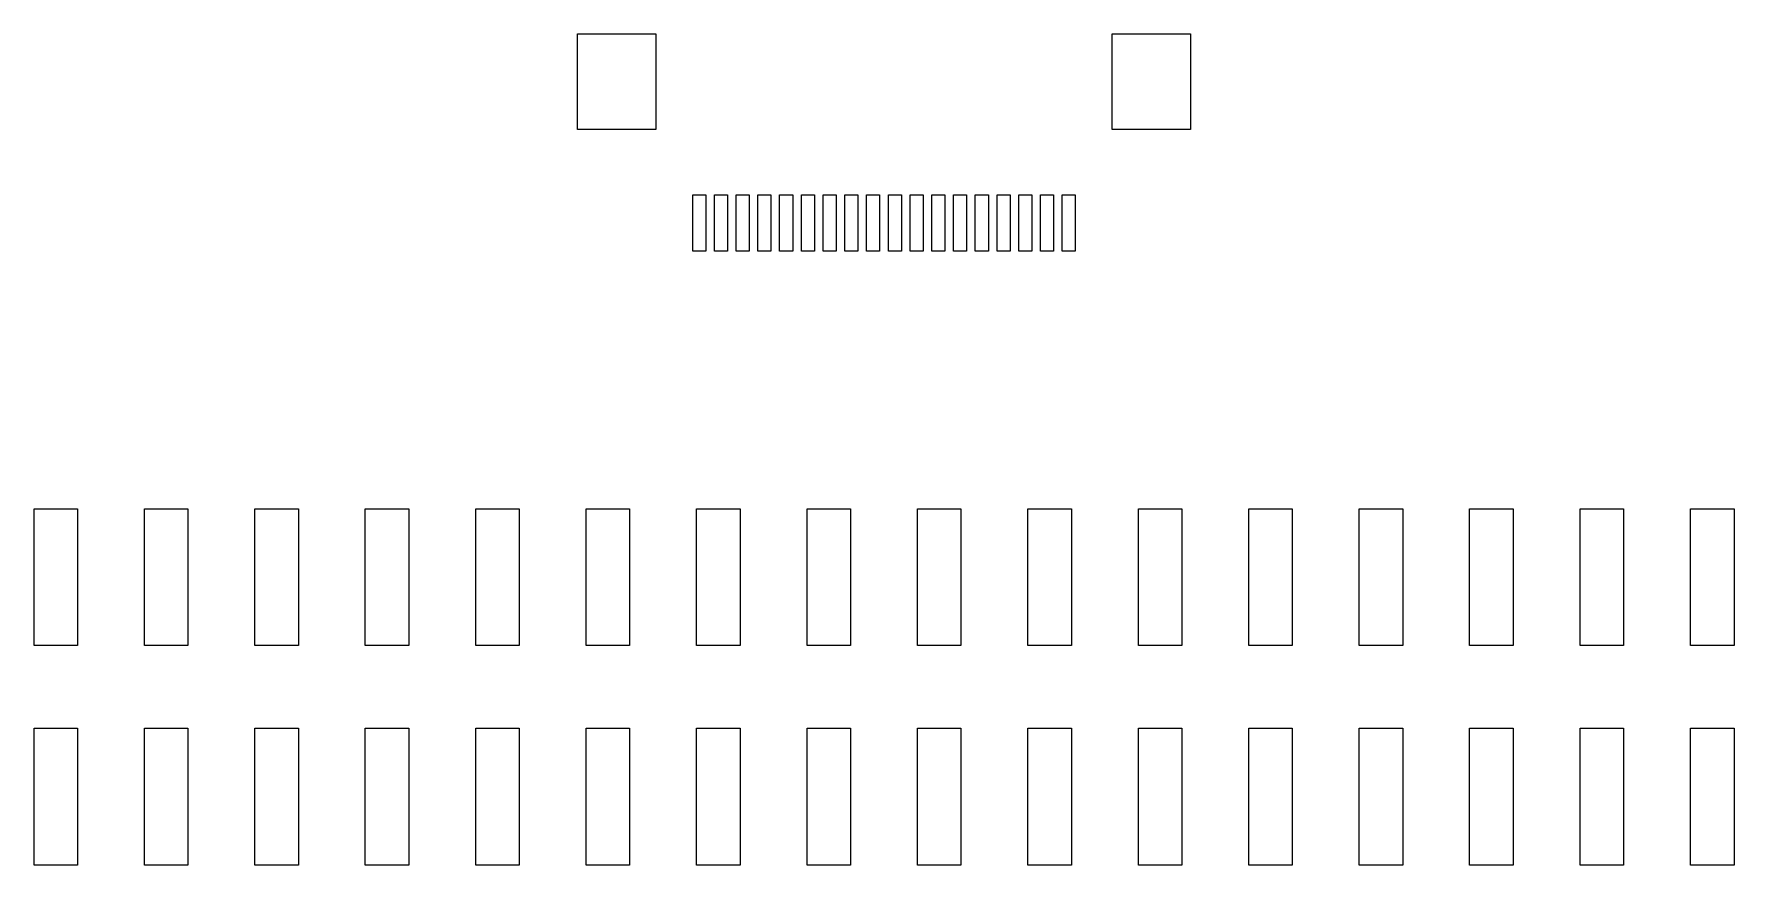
# Model space of a CAD drawing. Extents: x 136.4 to 175.5, y -98.1 to -79.
import ezdxf

# ---------------------------------------------------------------- set-up
doc = ezdxf.new("R2010")
doc.units = 0
doc.layers.add('BLACK', color=7, linetype='CONTINUOUS')

msp = doc.modelspace()

# ---------------------------------------------------------------- linework, layer by layer
at = {"layer": 'BLACK', "linetype": 'CONTINUOUS'}
for p, q in [((148.9, -81.15), (148.9, -78.95)), ((148.9, -78.95), (150.7, -78.95)), ((150.7, -78.95), (150.7, -81.15)), ((161.2, -81.15), (161.2, -78.95)), ((161.2, -78.95), (163, -78.95)), ((163, -78.95), (163, -81.15)), ((150.7, -81.15), (148.9, -81.15)), ((163, -81.15), (161.2, -81.15)), ((151.55, -83.95), (151.55, -82.65)), ((151.55, -82.65), (151.85, -82.65)), ((151.85, -82.65), (151.85, -83.95)), ((152.05, -83.95), (152.05, -82.65)), ((152.05, -82.65), (152.35, -82.65)), ((152.35, -82.65), (152.35, -83.95)), ((152.55, -83.95), (152.55, -82.65)), ((152.55, -82.65), (152.85, -82.65)), ((152.85, -82.65), (152.85, -83.95)), ((153.05, -83.95), (153.05, -82.65)), ((153.05, -82.65), (153.35, -82.65)), ((153.35, -82.65), (153.35, -83.95)), ((153.55, -83.95), (153.55, -82.65)), ((153.55, -82.65), (153.85, -82.65)), ((153.85, -82.65), (153.85, -83.95)), ((154.05, -83.95), (154.05, -82.65)), ((154.05, -82.65), (154.35, -82.65)), ((154.35, -82.65), (154.35, -83.95)), ((154.55, -83.95), (154.55, -82.65)), ((154.55, -82.65), (154.85, -82.65)), ((154.85, -82.65), (154.85, -83.95)), ((155.05, -83.95), (155.05, -82.65)), ((155.05, -82.65), (155.35, -82.65)), ((155.35, -82.65), (155.35, -83.95)), ((155.55, -83.95), (155.55, -82.65)), ((155.55, -82.65), (155.85, -82.65)), ((155.85, -82.65), (155.85, -83.95)), ((156.05, -83.95), (156.05, -82.65)), ((156.05, -82.65), (156.35, -82.65)), ((156.35, -82.65), (156.35, -83.95)), ((156.55, -83.95), (156.55, -82.65)), ((156.55, -82.65), (156.85, -82.65)), ((156.85, -82.65), (156.85, -83.95)), ((157.05, -83.95), (157.05, -82.65)), ((157.05, -82.65), (157.35, -82.65)), ((157.35, -82.65), (157.35, -83.95)), ((157.55, -83.95), (157.55, -82.65)), ((157.55, -82.65), (157.85, -82.65)), ((157.85, -82.65), (157.85, -83.95)), ((158.05, -83.95), (158.05, -82.65)), ((158.05, -82.65), (158.35, -82.65)), ((158.35, -82.65), (158.35, -83.95)), ((158.55, -83.95), (158.55, -82.65)), ((158.55, -82.65), (158.85, -82.65)), ((158.85, -82.65), (158.85, -83.95)), ((159.05, -83.95), (159.05, -82.65)), ((159.05, -82.65), (159.35, -82.65)), ((159.35, -82.65), (159.35, -83.95)), ((159.55, -83.95), (159.55, -82.65)), ((159.55, -82.65), (159.85, -82.65)), ((159.85, -82.65), (159.85, -83.95)), ((160.05, -83.95), (160.05, -82.65)), ((160.05, -82.65), (160.35, -82.65)), ((160.35, -82.65), (160.35, -83.95)), ((151.85, -83.95), (151.55, -83.95)), ((152.35, -83.95), (152.05, -83.95)), ((152.85, -83.95), (152.55, -83.95)), ((153.35, -83.95), (153.05, -83.95)), ((153.85, -83.95), (153.55, -83.95)), ((154.35, -83.95), (154.05, -83.95)), ((154.85, -83.95), (154.55, -83.95)), ((155.35, -83.95), (155.05, -83.95)), ((155.85, -83.95), (155.55, -83.95)), ((156.35, -83.95), (156.05, -83.95)), ((156.85, -83.95), (156.55, -83.95)), ((157.35, -83.95), (157.05, -83.95)), ((157.85, -83.95), (157.55, -83.95)), ((158.35, -83.95), (158.05, -83.95)), ((158.85, -83.95), (158.55, -83.95)), ((159.35, -83.95), (159.05, -83.95)), ((159.85, -83.95), (159.55, -83.95)), ((160.35, -83.95), (160.05, -83.95)), ((136.4, -93.025), (136.4, -89.875)), ((136.4, -89.875), (137.4, -89.875)), ((137.4, -89.875), (137.4, -93.025)), ((138.94, -93.025), (138.94, -89.875)), ((138.94, -89.875), (139.94, -89.875)), ((139.94, -89.875), (139.94, -93.025)), ((141.48, -93.025), (141.48, -89.875)), ((141.48, -89.875), (142.48, -89.875)), ((142.48, -89.875), (142.48, -93.025)), ((144.02, -93.025), (144.02, -89.875)), ((144.02, -89.875), (145.02, -89.875)), ((145.02, -89.875), (145.02, -93.025)), ((146.56, -93.025), (146.56, -89.875)), ((146.56, -89.875), (147.56, -89.875)), ((147.56, -89.875), (147.56, -93.025)), ((149.1, -93.025), (149.1, -89.875)), ((149.1, -89.875), (150.1, -89.875)), ((150.1, -89.875), (150.1, -93.025)), ((151.64, -93.025), (151.64, -89.875)), ((151.64, -89.875), (152.64, -89.875)), ((152.64, -89.875), (152.64, -93.025)), ((154.18, -93.025), (154.18, -89.875)), ((154.18, -89.875), (155.18, -89.875)), ((155.18, -89.875), (155.18, -93.025)), ((156.72, -93.025), (156.72, -89.875)), ((156.72, -89.875), (157.72, -89.875)), ((157.72, -89.875), (157.72, -93.025)), ((159.26, -93.025), (159.26, -89.875)), ((159.26, -89.875), (160.26, -89.875)), ((160.26, -89.875), (160.26, -93.025)), ((161.8, -93.025), (161.8, -89.875)), ((161.8, -89.875), (162.8, -89.875)), ((162.8, -89.875), (162.8, -93.025)), ((164.34, -93.025), (164.34, -89.875)), ((164.34, -89.875), (165.34, -89.875)), ((165.34, -89.875), (165.34, -93.025)), ((166.88, -93.025), (166.88, -89.875)), ((166.88, -89.875), (167.88, -89.875)), ((167.88, -89.875), (167.88, -93.025)), ((169.42, -93.025), (169.42, -89.875)), ((169.42, -89.875), (170.42, -89.875)), ((170.42, -89.875), (170.42, -93.025)), ((171.96, -93.025), (171.96, -89.875)), ((171.96, -89.875), (172.96, -89.875)), ((172.96, -89.875), (172.96, -93.025)), ((174.5, -93.025), (174.5, -89.875)), ((174.5, -89.875), (175.5, -89.875)), ((175.5, -89.875), (175.5, -93.025)), ((137.4, -93.025), (136.4, -93.025)), ((139.94, -93.025), (138.94, -93.025)), ((142.48, -93.025), (141.48, -93.025)), ((145.02, -93.025), (144.02, -93.025)), ((147.56, -93.025), (146.56, -93.025)), ((150.1, -93.025), (149.1, -93.025)), ((152.64, -93.025), (151.64, -93.025)), ((155.18, -93.025), (154.18, -93.025)), ((157.72, -93.025), (156.72, -93.025)), ((160.26, -93.025), (159.26, -93.025)), ((162.8, -93.025), (161.8, -93.025)), ((165.34, -93.025), (164.34, -93.025)), ((167.88, -93.025), (166.88, -93.025)), ((170.42, -93.025), (169.42, -93.025)), ((172.96, -93.025), (171.96, -93.025)), ((175.5, -93.025), (174.5, -93.025)), ((136.4, -98.075), (136.4, -94.925)), ((136.4, -94.925), (137.4, -94.925)), ((137.4, -94.925), (137.4, -98.075)), ((138.94, -98.075), (138.94, -94.925)), ((138.94, -94.925), (139.94, -94.925)), ((139.94, -94.925), (139.94, -98.075)), ((141.48, -98.075), (141.48, -94.925)), ((141.48, -94.925), (142.48, -94.925)), ((142.48, -94.925), (142.48, -98.075)), ((144.02, -98.075), (144.02, -94.925)), ((144.02, -94.925), (145.02, -94.925)), ((145.02, -94.925), (145.02, -98.075)), ((146.56, -98.075), (146.56, -94.925)), ((146.56, -94.925), (147.56, -94.925)), ((147.56, -94.925), (147.56, -98.075)), ((149.1, -98.075), (149.1, -94.925)), ((149.1, -94.925), (150.1, -94.925)), ((150.1, -94.925), (150.1, -98.075)), ((151.64, -98.075), (151.64, -94.925)), ((151.64, -94.925), (152.64, -94.925)), ((152.64, -94.925), (152.64, -98.075)), ((154.18, -98.075), (154.18, -94.925)), ((154.18, -94.925), (155.18, -94.925)), ((155.18, -94.925), (155.18, -98.075)), ((156.72, -98.075), (156.72, -94.925)), ((156.72, -94.925), (157.72, -94.925)), ((157.72, -94.925), (157.72, -98.075)), ((159.26, -98.075), (159.26, -94.925)), ((159.26, -94.925), (160.26, -94.925)), ((160.26, -94.925), (160.26, -98.075)), ((161.8, -98.075), (161.8, -94.925)), ((161.8, -94.925), (162.8, -94.925)), ((162.8, -94.925), (162.8, -98.075)), ((164.34, -98.075), (164.34, -94.925)), ((164.34, -94.925), (165.34, -94.925)), ((165.34, -94.925), (165.34, -98.075)), ((166.88, -98.075), (166.88, -94.925)), ((166.88, -94.925), (167.88, -94.925)), ((167.88, -94.925), (167.88, -98.075)), ((169.42, -98.075), (169.42, -94.925)), ((169.42, -94.925), (170.42, -94.925)), ((170.42, -94.925), (170.42, -98.075)), ((171.96, -98.075), (171.96, -94.925)), ((171.96, -94.925), (172.96, -94.925)), ((172.96, -94.925), (172.96, -98.075)), ((174.5, -98.075), (174.5, -94.925)), ((174.5, -94.925), (175.5, -94.925)), ((175.5, -94.925), (175.5, -98.075)), ((137.4, -98.075), (136.4, -98.075)), ((139.94, -98.075), (138.94, -98.075)), ((142.48, -98.075), (141.48, -98.075)), ((145.02, -98.075), (144.02, -98.075)), ((147.56, -98.075), (146.56, -98.075)), ((150.1, -98.075), (149.1, -98.075)), ((152.64, -98.075), (151.64, -98.075)), ((155.18, -98.075), (154.18, -98.075)), ((157.72, -98.075), (156.72, -98.075)), ((160.26, -98.075), (159.26, -98.075)), ((162.8, -98.075), (161.8, -98.075)), ((165.34, -98.075), (164.34, -98.075)), ((167.88, -98.075), (166.88, -98.075)), ((170.42, -98.075), (169.42, -98.075)), ((172.96, -98.075), (171.96, -98.075)), ((175.5, -98.075), (174.5, -98.075))]:
    msp.add_line(p, q, dxfattribs=at)

doc.saveas('drawing.dxf')
